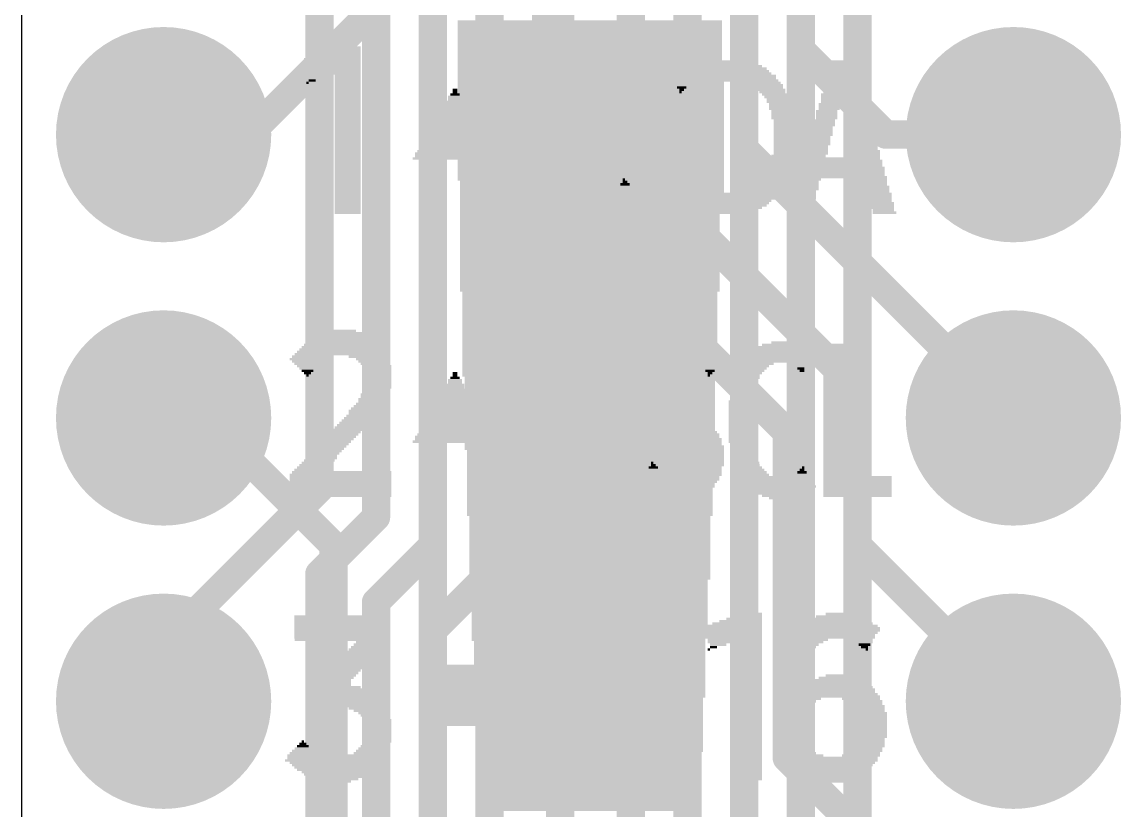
# Model space of a CAD drawing. Extents: x -28.6 to 28.6, y -39.6 to 14.1.
# Drawn here: x -5.08 to 4.78, y -23.84 to -16.77 of the extents above; entities that cross this region are included whole.
import ezdxf

# ---------------------------------------------------------------- set-up
doc = ezdxf.new("R2010")
doc.units = 0
for name, color, linetype in [('1', 12, 'CONTINUOUS'), ('16', 132, 'CONTINUOUS'), ('17', 110, 'CONTINUOUS'), ('20', 53, 'CONTINUOUS'), ('200', 40, 'CONTINUOUS'), ('201', 6, 'CONTINUOUS')]:
    doc.layers.add(name, color=color, linetype=linetype)

# ---------------------------------------------------------------- blocks, each defined once
blk = doc.blocks.new('ROUNDP')
at = {"const_width": 0.5}
blk.add_lwpolyline([(0, -0.25, 1), (0, 0.25, 1), (0, -0.25)], format="xyb", dxfattribs=at)
blk = doc.blocks.new('RECT')
blk.add_solid([(-0.5, -0.5), (0.5, -0.5), (-0.5, 0.5), (0.5, 0.5)])

msp = doc.modelspace()

# ---------------------------------------------------------------- linework, layer by layer
at = {"layer": '1', "const_width": 0.254}
for points in [[(-0.254, -24.765), (-0.254, -11.049)], [(-0.889, -11.176), (-0.889, -25.781)], [(0.381, -11.176), (0.381, -19.05)], [(-1.397, -11.43), (-1.397, -28.702)], [(0.889, -11.43), (0.889, -18.542)], [(1.397, -11.684), (1.397, -17.907)], [(1.905, -11.938), (1.905, -17.018)], [(-3.048, -17.78), (-1.905, -16.637)], [(1.905, -17.018), (2.667, -17.78)], [(-3.81, -17.78), (-3.048, -17.78)], [(2.667, -17.78), (3.81, -17.78)], [(1.397, -17.907), (3.81, -20.32)], [(0.889, -18.542), (2.413, -20.066)], [(0.381, -19.05), (1.778, -20.447)], [(2.413, -20.066), (2.413, -21.463)], [(-3.81, -20.32), (-3.429, -20.32)], [(-3.429, -20.32), (-2.286, -21.463)], [(1.778, -20.447), (1.778, -23.368)], [(-2.286, -21.463), (-2.286, -29.464)], [(2.413, -21.463), (3.81, -22.86)], [(1.778, -23.368), (3.81, -25.4)]]:
    msp.add_lwpolyline(points, dxfattribs=at)
at = {"layer": '1', "const_width": 0.127}
for points in [[(1.9499, -16.9731, 1), (1.8601, -17.0629)], [(1.8415, -17.018, 1), (1.9685, -17.018)], [(-3.81, -17.7165, 1), (-3.81, -17.8435)], [(-3.0929, -17.7351, 1), (-3.0031, -17.8249)], [(-3.048, -17.8435, 1), (-3.048, -17.7165)], [(2.667, -17.7165, 1), (2.667, -17.8435)], [(2.6221, -17.8249, 1), (2.7119, -17.7351)], [(3.81, -17.8435, 1), (3.81, -17.7165)], [(1.4419, -17.8621, 1), (1.3521, -17.9519)], [(1.3335, -17.907, 1), (1.4605, -17.907)], [(0.9339, -18.4971, 1), (0.8441, -18.5869)], [(0.8255, -18.542, 1), (0.9525, -18.542)], [(0.4259, -19.0051, 1), (0.3361, -19.0949)], [(0.3175, -19.05, 1), (0.4445, -19.05)], [(2.4765, -20.066, 1), (2.3495, -20.066)], [(2.3681, -20.1109, 1), (2.4579, -20.0211)], [(-3.81, -20.2565, 1), (-3.81, -20.3835)], [(-3.3841, -20.2751, 1), (-3.4739, -20.3649)], [(-3.429, -20.3835, 1), (-3.429, -20.2565)], [(3.7651, -20.3649, 1), (3.8549, -20.2751)], [(1.8415, -20.447, 1), (1.7145, -20.447)], [(1.7331, -20.4919, 1), (1.8229, -20.4021)], [(-2.2225, -21.463, 1), (-2.3495, -21.463)], [(-2.3309, -21.5079, 1), (-2.2411, -21.4181)], [(2.4579, -21.4181, 1), (2.3681, -21.5079)], [(2.3495, -21.463, 1), (2.4765, -21.463)], [(3.7651, -22.9049, 1), (3.8549, -22.8151)], [(1.8229, -23.3231, 1), (1.7331, -23.4129)], [(1.7145, -23.368, 1), (1.8415, -23.368)]]:
    msp.add_lwpolyline(points, format="xyb", dxfattribs=at)
at = {"layer": '16', "const_width": 0.254}
for points in [[(1.397, -8.509), (1.397, -27.305)], [(0.889, -9.017), (0.889, -27.559)], [(0.381, -10.16), (0.381, -27.813)], [(-0.381, -10.922), (-0.381, -21.971)], [(-0.889, -11.176), (-0.889, -21.717)], [(1.905, -11.176), (1.905, -26.924)], [(-1.397, -11.43), (-1.397, -21.463)], [(2.413, -11.43), (2.413, -26.543)], [(-1.905, -11.684), (-1.905, -21.209)], [(-2.413, -11.938), (-2.413, -20.955)], [(-2.413, -20.955), (-3.81, -22.352)], [(-1.905, -21.209), (-2.413, -21.717)], [(-1.397, -21.463), (-1.905, -21.971)], [(-2.413, -21.717), (-2.413, -24.003)], [(-0.889, -21.717), (-1.397, -22.225)], [(-1.905, -21.971), (-1.905, -24.384)], [(-0.381, -21.971), (-0.889, -22.479)], [(-1.397, -22.225), (-1.397, -24.638)], [(-3.81, -22.352), (-3.81, -22.86)], [(-0.889, -22.479), (-0.889, -24.892)]]:
    msp.add_lwpolyline(points, dxfattribs=at)
at = {"layer": '16', "const_width": 0.127}
for points in [[(-2.4765, -20.955, 1), (-2.3495, -20.955)], [(-2.3681, -20.9999, 1), (-2.4579, -20.9101)], [(-1.8601, -21.2539, 1), (-1.9499, -21.1641)], [(-1.9685, -21.209, 1), (-1.8415, -21.209)], [(-1.3521, -21.5079, 1), (-1.4419, -21.4181)], [(-1.4605, -21.463, 1), (-1.3335, -21.463)], [(-2.3495, -21.717, 1), (-2.4765, -21.717)], [(-2.4579, -21.6721, 1), (-2.3681, -21.7619)], [(-0.9525, -21.717, 1), (-0.8255, -21.717)], [(-0.8441, -21.7619, 1), (-0.9339, -21.6721)], [(-1.8415, -21.971, 1), (-1.9685, -21.971)], [(-1.9499, -21.9261, 1), (-1.8601, -22.0159)], [(-0.3361, -22.0159, 1), (-0.4259, -21.9261)], [(-0.4445, -21.971, 1), (-0.3175, -21.971)], [(-1.3335, -22.225, 1), (-1.4605, -22.225)], [(-1.4419, -22.1801, 1), (-1.3521, -22.2699)], [(-3.7465, -22.352, 1), (-3.8735, -22.352)], [(-3.8549, -22.3071, 1), (-3.7651, -22.3969)], [(-0.8255, -22.479, 1), (-0.9525, -22.479)], [(-0.9339, -22.4341, 1), (-0.8441, -22.5239)], [(-3.8735, -22.86, 1), (-3.7465, -22.86)]]:
    msp.add_lwpolyline(points, format="xyb", dxfattribs=at)
at = {"layer": '20'}
msp.add_line((-5.08, -38.354), (-5.08, -12.319), dxfattribs=at)

# ---------------------------------------------------------------- block references
at = {"layer": '17', "xscale": 1.9304, "yscale": 1.9304}
for p in [(-3.81, -17.78), (-3.81, -17.78), (3.81, -17.78), (3.81, -17.78), (-3.81, -20.32), (-3.81, -20.32), (3.81, -20.32), (3.81, -20.32), (-3.81, -22.86), (-3.81, -22.86), (3.81, -22.86), (3.81, -22.86)]:
    msp.add_blockref('ROUNDP', p, dxfattribs=at)
at = {"layer": '200', "yscale": 0.0212}
for p, xscale in [((-2.2024, -17.0401), 0.3175), ((-2.1706, -17.0189), 0.254), ((-2.1389, -16.9977), 0.1905), ((-2.2976, -17.1036), 0.508), ((-2.2976, -17.1247), 0.508), ((-2.2976, -17.1459), 0.508), ((-2.2659, -17.0824), 0.4445), ((-2.2341, -17.0612), 0.381), ((0.6233, -17.1459), 0.4233), ((0.6233, -17.1247), 0.3387), ((0.6127, -17.1036), 0.1905), ((1.2265, -17.1247), 0.4022), ((1.2688, -17.1459), 0.4868), ((2.2742, -17.1247), 0.2117), ((2.2742, -17.1459), 0.2117), ((-2.287, -17.1671), 0.4868), ((-2.287, -17.1882), 0.4868), ((-2.287, -17.2094), 0.4868), ((-2.287, -17.2306), 0.4868), ((-2.414, -17.2517), 0.2328), ((-2.1601, -17.2517), 0.2328), ((0.6338, -17.2517), 0.6561), ((0.6444, -17.2306), 0.635), ((0.6233, -17.2094), 0.5926), ((0.6233, -17.1882), 0.5503), ((0.6338, -17.1671), 0.4868), ((1.3111, -17.1882), 0.5715), ((1.29, -17.1671), 0.5291), ((1.3217, -17.2094), 0.5926), ((1.3323, -17.2306), 0.6138), ((1.3535, -17.2517), 0.6561), ((2.2742, -17.1882), 0.254), ((2.2742, -17.2094), 0.254), ((2.2848, -17.2306), 0.2752), ((2.2848, -17.2517), 0.2752), ((2.2848, -17.1671), 0.2328), ((-2.5199, -17.3152), 0.0212), ((-2.4352, -17.2729), 0.1482), ((-2.4775, -17.2941), 0.0635), ((-2.1601, -17.2729), 0.2328), ((-2.1601, -17.2941), 0.2328), ((-2.1601, -17.3152), 0.2328), ((-2.1601, -17.3364), 0.2328), ((0.3798, -17.3152), 0.2328), ((0.3693, -17.3364), 0.2117), ((0.4116, -17.2941), 0.254), ((0.6127, -17.2729), 0.6561), ((0.7926, -17.2941), 0.254), ((0.8137, -17.3152), 0.1693), ((0.8137, -17.3364), 0.127), ((1.3535, -17.2729), 0.6561), ((1.1207, -17.3152), 0.1905), ((1.1207, -17.3364), 0.1905), ((1.3641, -17.2941), 0.6773), ((1.5651, -17.3152), 0.3175), ((1.5969, -17.3364), 0.2963), ((2.2742, -17.3364), 0.3387), ((2.2742, -17.2729), 0.2963), ((2.2742, -17.2941), 0.2963), ((2.2848, -17.3152), 0.3175), ((-2.1601, -17.3576), 0.2328), ((-2.1601, -17.3787), 0.2328), ((-2.1601, -17.3999), 0.2328), ((-2.1601, -17.4211), 0.2328), ((-2.1601, -17.4422), 0.2328), ((-1.197, -17.4422), 0.127), ((-1.197, -17.4211), 0.0847), ((-1.197, -17.3787), 0.0423), ((-1.197, -17.3999), 0.0423), ((0.3481, -17.3787), 0.2117), ((0.3375, -17.3999), 0.1905), ((0.3375, -17.4211), 0.1905), ((0.3375, -17.4422), 0.1905), ((0.3587, -17.3576), 0.1905), ((0.8349, -17.3576), 0.0847), ((0.8349, -17.3787), 0.0423), ((0.8243, -17.3999), 0.0212), ((1.1207, -17.3576), 0.1905), ((1.1207, -17.3787), 0.1905), ((1.1207, -17.3999), 0.1905), ((1.1207, -17.4211), 0.1905), ((1.1207, -17.4422), 0.1905), ((1.618, -17.3576), 0.254), ((1.6392, -17.3787), 0.254), ((1.6498, -17.3999), 0.2328), ((1.671, -17.4211), 0.2328), ((1.6815, -17.4422), 0.2117), ((2.2742, -17.4211), 0.381), ((2.2742, -17.4422), 0.381), ((2.2742, -17.3576), 0.3387), ((2.2742, -17.3787), 0.3387), ((2.2848, -17.3999), 0.3598), ((-2.1601, -17.4634), 0.2328), ((-2.1601, -17.4846), 0.2328), ((-2.1601, -17.5057), 0.2328), ((-2.1601, -17.5269), 0.2328), ((-2.1601, -17.548), 0.2328), ((-1.197, -17.548), 0.254), ((-1.197, -17.5269), 0.2117), ((-1.197, -17.4846), 0.1693), ((-1.197, -17.5057), 0.1693), ((-1.197, -17.4634), 0.127), ((0.3375, -17.4634), 0.1905), ((0.3375, -17.4846), 0.1905), ((0.3375, -17.5057), 0.1905), ((0.3481, -17.5269), 0.2117), ((0.3587, -17.548), 0.2328), ((1.1207, -17.4634), 0.1905), ((1.1207, -17.4846), 0.1905), ((1.1207, -17.5057), 0.1905), ((1.1207, -17.5269), 0.1905), ((1.1207, -17.548), 0.1905), ((1.7027, -17.4634), 0.2117), ((1.7027, -17.4846), 0.2117), ((1.7133, -17.5057), 0.1905), ((1.7239, -17.5269), 0.2117), ((1.7239, -17.548), 0.2117), ((2.1578, -17.5057), 0.1905), ((2.1578, -17.5269), 0.1905), ((2.1578, -17.548), 0.1905), ((2.2848, -17.4634), 0.4022), ((2.1684, -17.4846), 0.1693), ((2.3906, -17.4846), 0.1905), ((2.3906, -17.5057), 0.1905), ((2.3906, -17.5269), 0.1905), ((2.4012, -17.548), 0.2117), ((-2.1601, -17.5692), 0.2328), ((-2.1601, -17.5904), 0.2328), ((-2.1601, -17.6115), 0.2328), ((-2.1601, -17.6327), 0.2328), ((-1.197, -17.6327), 0.3387), ((-1.197, -17.5904), 0.2963), ((-1.197, -17.6115), 0.2963), ((-1.197, -17.5692), 0.254), ((0.3798, -17.5904), 0.2328), ((0.401, -17.6115), 0.2752), ((0.3693, -17.5692), 0.2117), ((0.4222, -17.6327), 0.2752), ((1.1207, -17.5692), 0.1905), ((1.1207, -17.5904), 0.1905), ((1.1207, -17.6115), 0.1905), ((1.1207, -17.6327), 0.1905), ((1.7345, -17.5692), 0.1905), ((1.7345, -17.5904), 0.1905), ((1.7345, -17.6115), 0.1905), ((1.745, -17.6327), 0.2117), ((2.1366, -17.5692), 0.1905), ((2.1366, -17.5904), 0.1905), ((2.1366, -17.6115), 0.1905), ((2.1366, -17.6327), 0.1905), ((2.4118, -17.5692), 0.1905), ((2.4118, -17.5904), 0.1905), ((2.4118, -17.6115), 0.1905), ((2.4329, -17.6327), 0.1905), ((-2.1601, -17.6539), 0.2328), ((-2.1601, -17.675), 0.2328), ((-2.1601, -17.6962), 0.2328), ((-2.1601, -17.7174), 0.2328), ((-2.1601, -17.7385), 0.2328), ((-1.197, -17.7385), 0.4656), ((-1.197, -17.6962), 0.4233), ((-1.197, -17.7174), 0.4233), ((-1.197, -17.675), 0.381), ((-1.197, -17.6539), 0.3387), ((0.4328, -17.6539), 0.2963), ((0.4645, -17.675), 0.3175), ((0.4751, -17.6962), 0.3387), ((0.5068, -17.7174), 0.3598), ((0.528, -17.7385), 0.3598), ((1.1207, -17.6539), 0.1905), ((1.1207, -17.675), 0.1905), ((1.1207, -17.6962), 0.1905), ((1.1207, -17.7174), 0.1905), ((1.1207, -17.7385), 0.1905), ((1.7556, -17.6539), 0.1905), ((1.7556, -17.675), 0.1905), ((1.7556, -17.6962), 0.1905), ((1.7556, -17.7174), 0.1905), ((1.7556, -17.7385), 0.1905), ((2.0943, -17.7385), 0.1905), ((2.1154, -17.6539), 0.1905), ((2.1154, -17.675), 0.1905), ((2.1154, -17.6962), 0.1905), ((2.1049, -17.7174), 0.1693), ((2.4329, -17.6539), 0.1905), ((2.4329, -17.675), 0.1905), ((2.4435, -17.6962), 0.2117), ((2.4541, -17.7174), 0.1905), ((2.4541, -17.7385), 0.1905), ((-2.1601, -17.7597), 0.2328), ((-2.1601, -17.7809), 0.2328), ((-2.1601, -17.802), 0.2328), ((-2.1601, -17.8232), 0.2328), ((-2.1601, -17.8444), 0.2328), ((-1.197, -17.8444), 0.5926), ((-1.197, -17.8232), 0.5503), ((-1.197, -17.7809), 0.508), ((-1.197, -17.802), 0.508), ((-1.197, -17.7597), 0.4656), ((0.5598, -17.7597), 0.381), ((0.5809, -17.7809), 0.381), ((0.6127, -17.802), 0.4022), ((0.6444, -17.8232), 0.381), ((0.6656, -17.8444), 0.381), ((1.1207, -17.7597), 0.1905), ((1.1207, -17.7809), 0.1905), ((1.1207, -17.802), 0.1905), ((1.1207, -17.8232), 0.1905), ((1.1207, -17.8444), 0.1905), ((1.7556, -17.7597), 0.1905), ((1.7556, -17.7809), 0.1905), ((1.7556, -17.802), 0.1905), ((1.7556, -17.8232), 0.1905), ((1.7556, -17.8444), 0.1905), ((2.0731, -17.802), 0.1905), ((2.0731, -17.8232), 0.1905), ((2.0731, -17.8444), 0.1905), ((2.0943, -17.7597), 0.1905), ((2.0943, -17.7809), 0.1905), ((2.4541, -17.7597), 0.1905), ((2.4647, -17.7809), 0.2117), ((2.4753, -17.802), 0.1905), ((2.4753, -17.8232), 0.1905), ((2.4858, -17.8444), 0.2117), ((-2.1601, -17.8655), 0.2328), ((-2.1601, -17.8867), 0.2328), ((-2.1601, -17.9079), 0.2328), ((-2.1601, -17.929), 0.2328), ((-1.197, -17.929), 0.6773), ((-1.197, -17.8867), 0.635), ((-1.197, -17.9079), 0.635), ((-1.197, -17.8655), 0.5926), ((0.6973, -17.8655), 0.3598), ((0.7079, -17.8867), 0.3387), ((0.7397, -17.9079), 0.3175), ((0.7608, -17.929), 0.3175), ((1.1207, -17.8655), 0.1905), ((1.1207, -17.8867), 0.1905), ((1.1207, -17.9079), 0.1905), ((1.1207, -17.929), 0.1905), ((1.7556, -17.8655), 0.1905), ((1.7556, -17.8867), 0.1905), ((1.7556, -17.9079), 0.1905), ((1.7556, -17.929), 0.1905), ((2.0519, -17.8867), 0.1905), ((2.0519, -17.9079), 0.1905), ((2.0519, -17.929), 0.1905), ((2.0731, -17.8655), 0.1905), ((2.4858, -17.8655), 0.2117), ((2.4964, -17.8867), 0.1905), ((2.4964, -17.9079), 0.1905), ((2.507, -17.929), 0.2117), ((-2.1601, -17.9502), 0.2328), ((-2.1601, -17.9714), 0.2328), ((-2.1601, -17.9925), 0.2328), ((-2.1601, -18.0137), 0.2328), ((-2.1601, -18.0349), 0.2328), ((-1.197, -17.9925), 0.762), ((-1.197, -17.9502), 0.7196), ((-1.197, -17.9714), 0.7196), ((0.782, -17.9502), 0.2752), ((0.8032, -17.9714), 0.2752), ((0.8137, -17.9925), 0.254), ((0.8243, -18.0137), 0.2328), ((0.8455, -18.0349), 0.2328), ((1.1207, -17.9502), 0.1905), ((1.1207, -17.9714), 0.1905), ((1.1207, -17.9925), 0.1905), ((1.1207, -18.0137), 0.1905), ((1.1207, -18.0349), 0.1905), ((1.745, -17.9714), 0.2117), ((1.7345, -17.9925), 0.1905), ((1.7345, -18.0137), 0.1905), ((1.7345, -18.0349), 0.1905), ((1.7556, -17.9502), 0.1905), ((2.2742, -18.0349), 0.7196), ((2.0414, -17.9502), 0.2117), ((2.0308, -17.9714), 0.1905), ((2.2742, -17.9925), 0.6773), ((2.2848, -18.0137), 0.6985), ((2.507, -17.9502), 0.2117), ((2.5176, -17.9714), 0.1905), ((-2.1601, -18.056), 0.2328), ((-2.1601, -18.0772), 0.2328), ((-2.1601, -18.0984), 0.2328), ((-2.1601, -18.1195), 0.2328), ((-2.1601, -18.1407), 0.2328), ((0.8561, -18.056), 0.2117), ((0.8667, -18.0772), 0.1905), ((0.8667, -18.0984), 0.1905), ((0.8667, -18.1195), 0.1905), ((0.8667, -18.1407), 0.1905), ((1.1207, -18.056), 0.1905), ((1.1207, -18.0772), 0.1905), ((1.1207, -18.0984), 0.1905), ((1.1207, -18.1195), 0.1905), ((1.1207, -18.1407), 0.1905), ((1.7027, -18.1195), 0.2117), ((1.7027, -18.1407), 0.2117), ((1.7239, -18.056), 0.2117), ((1.7239, -18.0772), 0.2117), ((1.7133, -18.0984), 0.1905), ((2.2742, -18.1195), 0.762), ((2.2742, -18.1407), 0.762), ((2.2742, -18.056), 0.7196), ((2.2848, -18.0772), 0.7408), ((2.2848, -18.0984), 0.7408), ((-2.1601, -18.1619), 0.2328), ((-2.1601, -18.183), 0.2328), ((-2.1601, -18.2042), 0.2328), ((-2.1601, -18.2254), 0.2328), ((0.3269, -18.2254), 0.0847), ((0.3164, -18.183), 0.0212), ((0.3269, -18.2042), 0.0423), ((0.8455, -18.2254), 0.1905), ((0.8667, -18.1619), 0.1905), ((0.8667, -18.183), 0.1905), ((0.8667, -18.2042), 0.1905), ((1.1207, -18.1619), 0.1905), ((1.1207, -18.183), 0.1905), ((1.1207, -18.2042), 0.1905), ((1.1207, -18.2254), 0.1905), ((1.6392, -18.2254), 0.254), ((1.6498, -18.2042), 0.2328), ((1.671, -18.183), 0.2328), ((1.6815, -18.1619), 0.2117), ((1.9779, -18.183), 0.2117), ((1.9673, -18.2042), 0.1905), ((1.9673, -18.2254), 0.1905), ((2.2848, -18.1619), 0.7831), ((2.5705, -18.183), 0.2117), ((2.5811, -18.2042), 0.1905), ((2.5811, -18.2254), 0.1905), ((-2.1601, -18.2465), 0.2328), ((-2.1601, -18.2677), 0.2328), ((-2.1601, -18.2889), 0.2328), ((-2.1601, -18.31), 0.2328), ((-2.1601, -18.3312), 0.2328), ((0.5703, -18.3312), 0.6985), ((0.3693, -18.31), 0.2963), ((0.3587, -18.2889), 0.2328), ((0.3375, -18.2465), 0.1482), ((0.3481, -18.2677), 0.1693), ((0.7926, -18.31), 0.254), ((0.8243, -18.2889), 0.2328), ((0.8349, -18.2677), 0.2117), ((0.8455, -18.2465), 0.1905), ((1.1207, -18.2465), 0.1905), ((1.1207, -18.2677), 0.1905), ((1.1207, -18.2889), 0.1905), ((1.3535, -18.3312), 0.6561), ((1.3641, -18.31), 0.6773), ((1.5651, -18.2889), 0.3175), ((1.5969, -18.2677), 0.2963), ((1.618, -18.2465), 0.254), ((1.9461, -18.2889), 0.1905), ((1.9461, -18.31), 0.1905), ((1.9461, -18.3312), 0.1905), ((1.9567, -18.2677), 0.2117), ((1.9673, -18.2465), 0.1905), ((2.5917, -18.2465), 0.2117), ((2.5917, -18.2677), 0.2117), ((2.6128, -18.31), 0.2117), ((2.6128, -18.3312), 0.2117), ((2.6023, -18.2889), 0.1905), ((-2.1601, -18.3524), 0.2328), ((-2.1601, -18.3735), 0.2328), ((-2.1601, -18.3947), 0.2328), ((-2.1601, -18.4158), 0.2328), ((-2.1601, -18.437), 0.2328), ((0.5492, -18.3524), 0.6985), ((0.5598, -18.3735), 0.635), ((0.5703, -18.3947), 0.6138), ((0.5703, -18.4158), 0.5715), ((0.5703, -18.437), 0.4868), ((1.3111, -18.4158), 0.5715), ((1.3535, -18.3524), 0.6561), ((1.3323, -18.3735), 0.6138), ((1.3217, -18.3947), 0.5926), ((1.29, -18.437), 0.5291), ((1.9144, -18.4158), 0.2117), ((1.9144, -18.437), 0.2117), ((1.9355, -18.3524), 0.2117), ((1.925, -18.3735), 0.1905), ((1.925, -18.3947), 0.1905), ((2.6128, -18.3524), 0.2117), ((2.6234, -18.3735), 0.1905), ((2.634, -18.3947), 0.2117), ((2.634, -18.4158), 0.2117), ((2.634, -18.437), 0.2117), ((-2.1601, -18.4582), 0.2328), ((-2.1601, -18.4793), 0.2328), ((0.5809, -18.4582), 0.4233), ((0.5809, -18.4793), 0.3387), ((0.5915, -18.5005), 0.1905), ((1.2688, -18.4582), 0.4868), ((1.2265, -18.4793), 0.4022), ((1.9038, -18.4582), 0.1905), ((1.9038, -18.4793), 0.1905), ((2.6552, -18.4793), 0.2117), ((2.6446, -18.4582), 0.1905), ((-2.2024, -19.6223), 0.6138), ((-2.2024, -19.6011), 0.5291), ((-2.2024, -19.58), 0.4868), ((-2.2024, -19.5588), 0.3598), ((-2.2024, -19.5376), 0.2328), ((-2.213, -19.707), 0.762), ((-2.213, -19.6858), 0.7196), ((-2.2024, -19.6646), 0.6985), ((-2.2024, -19.6435), 0.6561), ((0.8878, -19.707), 0.4868), ((0.8772, -19.6858), 0.4233), ((0.8772, -19.6646), 0.3387), ((0.8667, -19.6435), 0.1905), ((1.7345, -19.707), 0.4868), ((1.7239, -19.6858), 0.4233), ((1.7239, -19.6646), 0.3387), ((1.7345, -19.6435), 0.1905), ((2.2001, -19.6646), 0.1905), ((2.2001, -19.6858), 0.1905), ((2.2001, -19.707), 0.1905), ((-2.5093, -19.7916), 0.3387), ((-2.5199, -19.8128), 0.2752), ((-2.4775, -19.7705), 0.3598), ((-2.2235, -19.7493), 0.8255), ((-2.213, -19.7281), 0.8043), ((-1.9696, -19.7705), 0.3598), ((-1.9378, -19.7916), 0.2963), ((-1.9272, -19.8128), 0.2752), ((0.8667, -19.8128), 0.6561), ((0.8878, -19.7916), 0.6561), ((0.8772, -19.7493), 0.5926), ((0.8984, -19.7705), 0.635), ((0.8772, -19.7281), 0.5503), ((1.6815, -19.8128), 0.5926), ((1.7027, -19.7916), 0.5926), ((1.7239, -19.7705), 0.5926), ((1.7345, -19.7493), 0.5715), ((1.7345, -19.7281), 0.5291), ((2.2001, -19.7281), 0.1905), ((2.2001, -19.7493), 0.1905), ((2.2001, -19.7705), 0.1905), ((2.2001, -19.7916), 0.1905), ((2.2001, -19.8128), 0.1905), ((-2.5199, -19.834), 0.2328), ((-2.5199, -19.8551), 0.1905), ((-2.5199, -19.8763), 0.1482), ((-2.5199, -19.8975), 0.1058), ((-1.9166, -19.834), 0.254), ((-1.8955, -19.8551), 0.254), ((-1.8955, -19.8763), 0.254), ((-1.8849, -19.8975), 0.2328), ((0.6338, -19.8551), 0.2328), ((0.6233, -19.8763), 0.2117), ((0.6127, -19.8975), 0.1905), ((0.6656, -19.834), 0.254), ((1.0466, -19.834), 0.254), ((1.0677, -19.8551), 0.1693), ((1.0677, -19.8763), 0.127), ((1.0889, -19.8975), 0.0847), ((1.4699, -19.8763), 0.254), ((1.4593, -19.8975), 0.2328), ((1.5122, -19.834), 0.2963), ((1.4911, -19.8551), 0.254), ((1.8826, -19.834), 0.1905), ((1.8932, -19.8551), 0.127), ((1.9038, -19.8763), 0.0635), ((1.9144, -19.8975), 0.0423), ((2.2001, -19.834), 0.1905), ((2.2001, -19.8551), 0.1905), ((2.2001, -19.8763), 0.1905), ((2.2001, -19.8975), 0.1905), ((-2.5199, -19.9186), 0.0635), ((-2.5199, -19.9398), 0.0212), ((-1.8849, -19.9186), 0.2328), ((-1.8849, -19.9398), 0.2328), ((-1.8849, -19.961), 0.2328), ((-1.8849, -19.9821), 0.2328), ((-1.8849, -20.0033), 0.2328), ((-1.197, -19.9821), 0.127), ((-1.197, -20.0033), 0.127), ((-1.197, -19.961), 0.0847), ((-1.197, -19.9186), 0.0423), ((-1.197, -19.9398), 0.0423), ((0.6021, -19.9186), 0.2117), ((0.5915, -19.9398), 0.1905), ((0.5915, -19.961), 0.1905), ((0.5915, -19.9821), 0.1905), ((0.5915, -20.0033), 0.1905), ((1.0889, -19.9186), 0.0423), ((1.0783, -19.9398), 0.0212), ((1.4064, -19.9821), 0.2117), ((1.4064, -20.0033), 0.2117), ((1.4381, -19.9186), 0.2328), ((1.4276, -19.9398), 0.2117), ((1.4276, -19.961), 0.2117), ((2.2001, -19.9186), 0.1905), ((2.2001, -19.9398), 0.1905), ((2.2001, -19.961), 0.1905), ((2.2001, -19.9821), 0.1905), ((2.2001, -20.0033), 0.1905), ((-1.9166, -20.1091), 0.254), ((-1.9061, -20.0668), 0.2328), ((-1.9061, -20.0879), 0.2328), ((-1.8849, -20.0245), 0.2328), ((-1.8849, -20.0456), 0.2328), ((-1.197, -20.0879), 0.254), ((-1.197, -20.1091), 0.254), ((-1.197, -20.0668), 0.2117), ((-1.197, -20.0245), 0.1693), ((-1.197, -20.0456), 0.1693), ((0.6021, -20.0668), 0.2117), ((0.5915, -20.0245), 0.1905), ((0.5915, -20.0456), 0.1905), ((0.6127, -20.0879), 0.2328), ((0.6233, -20.1091), 0.2117), ((1.3852, -20.0456), 0.2117), ((1.3852, -20.0668), 0.2117), ((1.3746, -20.0879), 0.1905), ((1.3746, -20.1091), 0.1905), ((1.3958, -20.0245), 0.1905), ((2.2001, -20.0245), 0.1905), ((2.2001, -20.0456), 0.1905), ((2.2001, -20.0668), 0.1905), ((2.2001, -20.0879), 0.1905), ((2.2001, -20.1091), 0.1905), ((-1.959, -20.1938), 0.254), ((-1.9378, -20.1514), 0.254), ((-1.9484, -20.1726), 0.2328), ((-1.9272, -20.1303), 0.2328), ((-1.197, -20.1726), 0.3387), ((-1.197, -20.1938), 0.3387), ((-1.197, -20.1303), 0.2963), ((-1.197, -20.1514), 0.2963), ((0.6338, -20.1303), 0.2328), ((0.655, -20.1514), 0.2752), ((0.6762, -20.1726), 0.2752), ((0.6868, -20.1938), 0.2963), ((1.3535, -20.1938), 0.1905), ((1.3641, -20.1726), 0.2117), ((1.3746, -20.1303), 0.1905), ((1.3746, -20.1514), 0.1905), ((2.2001, -20.1303), 0.1905), ((2.2001, -20.1514), 0.1905), ((2.2001, -20.1726), 0.1905), ((2.2001, -20.1938), 0.1905), ((-2.0436, -20.2996), 0.254), ((-2.0119, -20.2573), 0.2752), ((-2.0225, -20.2784), 0.254), ((-1.9907, -20.2361), 0.2752), ((-1.9801, -20.2149), 0.254), ((-1.197, -20.2784), 0.4656), ((-1.197, -20.2996), 0.4656), ((-1.197, -20.2361), 0.4233), ((-1.197, -20.2573), 0.4233), ((-1.197, -20.2149), 0.381), ((0.7185, -20.2149), 0.3175), ((0.7291, -20.2361), 0.3387), ((0.7608, -20.2573), 0.3598), ((0.782, -20.2784), 0.3598), ((0.8137, -20.2996), 0.381), ((1.3535, -20.2149), 0.1905), ((1.3535, -20.2361), 0.1905), ((1.3535, -20.2573), 0.1905), ((1.3535, -20.2784), 0.1905), ((1.3535, -20.2996), 0.1905), ((2.2001, -20.2149), 0.1905), ((2.2001, -20.2361), 0.1905), ((2.2001, -20.2573), 0.1905), ((2.2001, -20.2784), 0.1905), ((2.2001, -20.2996), 0.1905), ((-2.1389, -20.4054), 0.2752), ((-2.1177, -20.3843), 0.2752), ((-2.0966, -20.3631), 0.2752), ((-2.0754, -20.3419), 0.2752), ((-2.0648, -20.3208), 0.254), ((-1.197, -20.3843), 0.5926), ((-1.197, -20.4054), 0.5926), ((-1.197, -20.3631), 0.5503), ((-1.197, -20.3208), 0.508), ((-1.197, -20.3419), 0.508), ((0.8349, -20.3208), 0.381), ((0.8667, -20.3419), 0.4021), ((0.8984, -20.3631), 0.381), ((0.9196, -20.3843), 0.381), ((0.9513, -20.4054), 0.3598), ((1.3535, -20.3208), 0.1905), ((1.3535, -20.3419), 0.1905), ((1.3535, -20.3631), 0.1905), ((1.3535, -20.3843), 0.1905), ((1.3535, -20.4054), 0.1905), ((2.2001, -20.3208), 0.1905), ((2.2001, -20.3419), 0.1905), ((2.2001, -20.3631), 0.1905), ((2.2001, -20.3843), 0.1905), ((2.2001, -20.4054), 0.1905), ((-2.2235, -20.4901), 0.2752), ((-2.2024, -20.4689), 0.2752), ((-2.1812, -20.4478), 0.2752), ((-2.1601, -20.4266), 0.2752), ((-1.197, -20.4901), 0.7196), ((-1.197, -20.4689), 0.6773), ((-1.197, -20.4266), 0.635), ((-1.197, -20.4478), 0.635), ((0.9619, -20.4266), 0.3387), ((0.9937, -20.4478), 0.3175), ((1.0148, -20.4689), 0.3175), ((1.036, -20.4901), 0.2752), ((1.3535, -20.4266), 0.1905), ((1.3535, -20.4478), 0.1905), ((1.3535, -20.4689), 0.1905), ((1.3535, -20.4901), 0.1905), ((2.2001, -20.4266), 0.1905), ((2.2001, -20.4478), 0.1905), ((2.2001, -20.4689), 0.1905), ((2.2001, -20.4901), 0.1905), ((-2.3294, -20.5959), 0.2752), ((-2.3082, -20.5748), 0.2752), ((-2.287, -20.5536), 0.2752), ((-2.2659, -20.5324), 0.2752), ((-2.2447, -20.5113), 0.2752), ((-1.197, -20.5324), 0.762), ((-1.197, -20.5113), 0.7196), ((1.0572, -20.5113), 0.2752), ((1.0677, -20.5324), 0.254), ((1.0783, -20.5536), 0.2328), ((1.0995, -20.5748), 0.2328), ((1.1101, -20.5959), 0.2117), ((1.3641, -20.5113), 0.2117), ((1.3641, -20.5324), 0.2117), ((1.3746, -20.5536), 0.1905), ((1.3746, -20.5748), 0.1905), ((1.3746, -20.5959), 0.1905), ((2.2001, -20.5113), 0.1905), ((2.2001, -20.5324), 0.1905), ((2.2001, -20.5536), 0.1905), ((2.2001, -20.5748), 0.1905), ((2.2001, -20.5959), 0.1905), ((-2.414, -20.7018), 0.2752), ((-2.3929, -20.6806), 0.2752), ((-2.3823, -20.6594), 0.254), ((-2.3611, -20.6383), 0.254), ((-2.34, -20.6171), 0.254), ((1.1207, -20.6171), 0.1905), ((1.1207, -20.6383), 0.1905), ((1.1207, -20.6594), 0.1905), ((1.1207, -20.6806), 0.1905), ((1.1207, -20.7018), 0.1905), ((1.3852, -20.6171), 0.2117), ((1.3852, -20.6383), 0.2117), ((1.3958, -20.6594), 0.1905), ((1.4064, -20.6806), 0.2117), ((1.4064, -20.7018), 0.2117), ((2.2001, -20.6171), 0.1905), ((2.2001, -20.6383), 0.1905), ((2.2001, -20.6594), 0.1905), ((2.2001, -20.6806), 0.1905), ((2.2001, -20.7018), 0.1905), ((-2.4987, -20.7864), 0.2752), ((-2.4775, -20.7653), 0.2752), ((-2.4564, -20.7441), 0.2752), ((-2.4352, -20.7229), 0.2752), ((0.5915, -20.7864), 0.1482), ((0.5809, -20.7653), 0.0847), ((0.5703, -20.7229), 0.0212), ((0.5809, -20.7441), 0.0423), ((1.0995, -20.7653), 0.1905), ((1.0995, -20.7864), 0.1905), ((1.1207, -20.7229), 0.1905), ((1.1207, -20.7441), 0.1905), ((1.417, -20.7229), 0.2328), ((1.4276, -20.7441), 0.2117), ((1.4381, -20.7653), 0.2328), ((1.4487, -20.7864), 0.254), ((1.9144, -20.7864), 0.0423), ((1.925, -20.7653), 0.0212), ((2.2001, -20.7229), 0.1905), ((2.2001, -20.7441), 0.1905), ((2.2001, -20.7653), 0.1905), ((2.2001, -20.7864), 0.1905), ((-2.2235, -20.8287), 0.9101), ((-2.2235, -20.8499), 0.9101), ((-2.2235, -20.8711), 0.9101), ((-2.2235, -20.8922), 0.9101), ((-2.213, -20.8076), 0.889), ((0.8032, -20.8922), 0.6985), ((0.6233, -20.8499), 0.2963), ((0.8243, -20.8711), 0.6985), ((0.6127, -20.8287), 0.2328), ((0.6021, -20.8076), 0.1693), ((1.0466, -20.8499), 0.254), ((1.0783, -20.8287), 0.2328), ((1.0889, -20.8076), 0.2117), ((1.4699, -20.8076), 0.254), ((1.4805, -20.8287), 0.2752), ((1.5122, -20.8499), 0.2963), ((1.6921, -20.8711), 0.6138), ((1.7027, -20.8922), 0.635), ((1.8826, -20.8499), 0.1905), ((1.9038, -20.8287), 0.1482), ((1.9144, -20.8076), 0.0847), ((2.2001, -20.8076), 0.1905), ((2.2001, -20.8287), 0.1905), ((2.4118, -20.8499), 0.6138), ((2.4118, -20.8711), 0.6138), ((2.4118, -20.8922), 0.6138), ((-2.2235, -20.9134), 0.9101), ((-2.2235, -20.9346), 0.9101), ((-2.2235, -20.9557), 0.9101), ((-2.2235, -20.9769), 0.9101), ((-2.2235, -20.9981), 0.9101), ((0.8137, -20.9134), 0.635), ((0.8243, -20.9346), 0.6138), ((0.8243, -20.9557), 0.5715), ((0.8243, -20.9769), 0.4868), ((0.8349, -20.9981), 0.4233), ((1.7133, -20.9134), 0.6138), ((1.7345, -20.9346), 0.6138), ((1.7133, -20.9557), 0.5291), ((1.7133, -20.9769), 0.4868), ((1.7133, -20.9981), 0.4022), ((2.4118, -20.9134), 0.6138), ((2.4118, -20.9346), 0.6138), ((2.4118, -20.9557), 0.6138), ((2.4118, -20.9769), 0.6138), ((2.4118, -20.9981), 0.6138), ((-2.2235, -21.0192), 0.9101), ((0.8349, -21.0192), 0.3387), ((0.8455, -21.0404), 0.1905), ((1.7133, -21.0192), 0.3175), ((1.7133, -21.0404), 0.1905), ((2.4118, -21.0192), 0.6138), ((1.4593, -22.0775), 0.1905), ((2.2424, -22.0775), 0.2328), ((-2.213, -22.0987), 0.8466), ((-2.213, -22.1199), 0.8466), ((-2.213, -22.141), 0.8466), ((-2.213, -22.1622), 0.8466), ((-2.213, -22.1834), 0.8466), ((1.3006, -22.1834), 0.508), ((1.3323, -22.1622), 0.4445), ((1.3641, -22.141), 0.381), ((1.3958, -22.1199), 0.3175), ((1.4276, -22.0987), 0.254), ((2.253, -22.1834), 0.6773), ((2.2424, -22.1622), 0.6138), ((2.2424, -22.141), 0.5715), ((2.2424, -22.1199), 0.4868), ((2.2319, -22.0987), 0.381), ((-2.213, -22.2045), 0.8466), ((-2.213, -22.2257), 0.8466), ((-2.213, -22.2469), 0.8466), ((-2.213, -22.268), 0.8466), ((1.3006, -22.2045), 0.508), ((1.3006, -22.2257), 0.508), ((1.3111, -22.2469), 0.4868), ((1.3111, -22.268), 0.4868), ((2.2001, -22.268), 0.7408), ((2.2213, -22.2469), 0.7408), ((2.2424, -22.2257), 0.7408), ((2.253, -22.2045), 0.7196), ((-2.213, -22.2892), 0.8466), ((-2.2235, -22.3104), 0.8255), ((-2.0013, -22.3739), 0.254), ((-1.9801, -22.3527), 0.254), ((-1.959, -22.3315), 0.254), ((1.3111, -22.2892), 0.4868), ((1.3111, -22.3104), 0.4868), ((1.1841, -22.3315), 0.2328), ((1.163, -22.3527), 0.1482), ((1.1206, -22.3739), 0.0635), ((1.4381, -22.3315), 0.2328), ((1.4381, -22.3527), 0.2328), ((1.4381, -22.3739), 0.2328), ((1.9038, -22.3739), 0.2752), ((1.9461, -22.3315), 0.3175), ((1.925, -22.3527), 0.2752), ((2.1895, -22.2892), 0.762), ((1.9779, -22.3104), 0.3387), ((2.4329, -22.3104), 0.2328), ((2.4647, -22.3315), 0.1693), ((2.4753, -22.3527), 0.1058), ((2.4753, -22.3739), 0.0635), ((-2.086, -22.4797), 0.254), ((-2.0542, -22.4374), 0.2752), ((-2.0648, -22.4585), 0.254), ((-2.0331, -22.4162), 0.2752), ((-2.0119, -22.395), 0.2752), ((1.0783, -22.395), 0.0212), ((1.4381, -22.395), 0.2328), ((1.4381, -22.4162), 0.2328), ((1.4381, -22.4374), 0.2328), ((1.4381, -22.4585), 0.2328), ((1.4381, -22.4797), 0.2328), ((1.8509, -22.4797), 0.254), ((1.872, -22.4162), 0.254), ((1.872, -22.4374), 0.254), ((1.8615, -22.4585), 0.2328), ((1.8932, -22.395), 0.254), ((2.4964, -22.395), 0.0212), ((-2.1601, -22.5643), 0.2752), ((-2.1389, -22.5432), 0.2752), ((-2.1283, -22.522), 0.254), ((-2.1071, -22.5008), 0.254), ((-1.197, -22.5432), 0.5503), ((-1.197, -22.5643), 0.5503), ((1.4381, -22.5008), 0.2328), ((1.4381, -22.522), 0.2328), ((1.4381, -22.5432), 0.2328), ((1.4381, -22.5643), 0.2328), ((1.8191, -22.5643), 0.2328), ((1.8403, -22.5008), 0.2328), ((1.8403, -22.522), 0.2328), ((1.8403, -22.5432), 0.2328), ((-2.2553, -22.6702), 0.254), ((-2.2341, -22.649), 0.254), ((-2.213, -22.6278), 0.254), ((-2.1812, -22.5855), 0.2752), ((-2.1918, -22.6067), 0.254), ((-1.197, -22.5855), 0.5503), ((-1.197, -22.6067), 0.5503), ((-1.197, -22.6278), 0.5503), ((-1.197, -22.649), 0.5503), ((-1.197, -22.6702), 0.5503), ((1.4381, -22.5855), 0.2328), ((1.4381, -22.6067), 0.2328), ((1.4381, -22.6278), 0.2328), ((1.4381, -22.649), 0.2328), ((1.4381, -22.6702), 0.2328), ((1.8085, -22.649), 0.2117), ((1.8085, -22.6702), 0.2117), ((1.8191, -22.5855), 0.2328), ((1.8191, -22.6067), 0.2328), ((1.8191, -22.6278), 0.2328), ((2.2319, -22.6702), 0.4233), ((2.2319, -22.649), 0.3387), ((2.2319, -22.6278), 0.2117), ((-2.2447, -22.7337), 0.4022), ((-2.2024, -22.776), 0.4868), ((-2.2235, -22.7548), 0.4445), ((-2.2765, -22.7125), 0.2963), ((-2.2659, -22.6913), 0.2752), ((-1.197, -22.6913), 0.5503), ((-1.197, -22.7125), 0.5503), ((-1.197, -22.7337), 0.5503), ((-1.197, -22.7548), 0.5503), ((-1.197, -22.776), 0.5503), ((1.4381, -22.6913), 0.2328), ((1.4381, -22.7125), 0.2328), ((1.4381, -22.7337), 0.2328), ((1.4381, -22.7548), 0.2328), ((1.4381, -22.776), 0.2328), ((2.126, -22.7548), 0.889), ((2.126, -22.776), 0.889), ((1.798, -22.6913), 0.2328), ((1.798, -22.7125), 0.2328), ((1.798, -22.7337), 0.2328), ((2.2424, -22.7337), 0.6138), ((2.2319, -22.7125), 0.5503), ((2.2319, -22.6913), 0.508), ((-2.1495, -22.8395), 0.5503), ((-2.1389, -22.8607), 0.5715), ((-2.1706, -22.7972), 0.508), ((-2.1601, -22.8183), 0.5291), ((-1.197, -22.7972), 0.5503), ((-1.197, -22.8183), 0.5503), ((-1.197, -22.8395), 0.5503), ((-1.197, -22.8607), 0.5503), ((1.4381, -22.7972), 0.2328), ((1.4381, -22.8183), 0.2328), ((1.4381, -22.8395), 0.2328), ((1.4381, -22.8607), 0.2328), ((1.8826, -22.8395), 0.4022), ((2.1366, -22.7972), 0.9101), ((2.1472, -22.8183), 0.9313), ((1.8615, -22.8607), 0.3598), ((2.4435, -22.8395), 0.3387), ((2.4753, -22.8607), 0.3175), ((-2.1177, -22.8818), 0.5715), ((-2.0225, -22.903), 0.381), ((-1.9801, -22.9242), 0.3387), ((-1.959, -22.9453), 0.2963), ((-1.9272, -22.9665), 0.2752), ((-1.197, -22.8818), 0.5503), ((-1.197, -22.903), 0.5503), ((-1.197, -22.9242), 0.5503), ((-1.197, -22.9453), 0.5503), ((-1.197, -22.9665), 0.5503), ((1.4381, -22.8818), 0.2328), ((1.4381, -22.903), 0.2328), ((1.4381, -22.9242), 0.2328), ((1.4381, -22.9453), 0.2328), ((1.4381, -22.9665), 0.2328), ((1.8191, -22.9242), 0.2752), ((1.8191, -22.9453), 0.2752), ((1.8085, -22.9665), 0.254), ((1.8403, -22.8818), 0.3175), ((1.8297, -22.903), 0.2963), ((2.4964, -22.8818), 0.2752), ((2.5176, -22.903), 0.2752), ((2.5282, -22.9242), 0.254), ((2.5282, -22.9453), 0.254), ((2.5493, -22.9665), 0.254), ((-1.9166, -22.9877), 0.254), ((-1.9061, -23.0088), 0.2328), ((-1.8955, -23.03), 0.254), ((-1.8955, -23.0512), 0.254), ((-1.197, -22.9877), 0.5503), ((-1.197, -23.0088), 0.5503), ((-1.197, -23.03), 0.5503), ((-1.197, -23.0512), 0.5503), ((1.4381, -22.9877), 0.2328), ((1.4381, -23.0088), 0.2328), ((1.4381, -23.03), 0.2328), ((1.4381, -23.0512), 0.2328), ((1.8085, -22.9877), 0.254), ((1.798, -23.0088), 0.2328), ((1.798, -23.03), 0.2328), ((1.798, -23.0512), 0.2328), ((2.5493, -22.9877), 0.254), ((2.5599, -23.0088), 0.2328), ((2.5599, -23.03), 0.2328), ((2.5599, -23.0512), 0.2328), ((-1.8849, -23.0723), 0.2328), ((-1.8849, -23.0935), 0.2328), ((-1.8849, -23.1147), 0.2328), ((-1.8849, -23.1358), 0.2328), ((-1.8849, -23.157), 0.2328), ((-1.197, -23.0723), 0.5503), ((1.4381, -23.0723), 0.2328), ((1.4381, -23.0935), 0.2328), ((1.4381, -23.1147), 0.2328), ((1.4381, -23.1358), 0.2328), ((1.4381, -23.157), 0.2328), ((1.798, -23.0723), 0.2328), ((1.8085, -23.0935), 0.2117), ((1.8085, -23.1147), 0.2117), ((1.8085, -23.1358), 0.2117), ((1.8085, -23.157), 0.2117), ((2.5599, -23.0723), 0.2328), ((2.5599, -23.0935), 0.2328), ((2.5599, -23.1147), 0.2328), ((2.5599, -23.1358), 0.2328), ((2.5599, -23.157), 0.2328), ((-2.5622, -23.2628), 0.1058), ((-2.5622, -23.2417), 0.0635), ((-2.5622, -23.2205), 0.0212), ((-1.9166, -23.2628), 0.254), ((-1.8955, -23.2205), 0.254), ((-1.9061, -23.2417), 0.2328), ((-1.8849, -23.1782), 0.2328), ((-1.8849, -23.1993), 0.2328), ((1.4381, -23.1782), 0.2328), ((1.4381, -23.1993), 0.2328), ((1.4381, -23.2205), 0.2328), ((1.4381, -23.2417), 0.2328), ((1.4381, -23.2628), 0.2328), ((1.8191, -23.1782), 0.2328), ((1.8191, -23.1993), 0.2328), ((1.8297, -23.2205), 0.2117), ((1.8403, -23.2417), 0.2328), ((1.8509, -23.2628), 0.254), ((2.5282, -23.2417), 0.254), ((2.5282, -23.2628), 0.254), ((2.5493, -23.1782), 0.254), ((2.5388, -23.1993), 0.2328), ((2.5388, -23.2205), 0.2328), ((-2.5199, -23.3475), 0.3598), ((-2.541, -23.3263), 0.2752), ((-2.5516, -23.3052), 0.2117), ((-2.5516, -23.284), 0.1693), ((-1.9907, -23.3475), 0.3598), ((-1.959, -23.3263), 0.2963), ((-1.9378, -23.3052), 0.2963), ((-1.9272, -23.284), 0.2752), ((1.4381, -23.284), 0.2328), ((1.4381, -23.3052), 0.2328), ((1.4381, -23.3263), 0.2328), ((1.4381, -23.3475), 0.2328), ((1.8826, -23.3052), 0.2752), ((1.8615, -23.284), 0.2328), ((1.9038, -23.3263), 0.2752), ((1.9355, -23.3475), 0.3387), ((2.4435, -23.3475), 0.3387), ((2.4647, -23.3263), 0.2963), ((2.4964, -23.3052), 0.2752), ((2.507, -23.284), 0.254), ((-2.2765, -23.3898), 0.889), ((-2.2659, -23.3687), 0.8678), ((-2.2659, -23.411), 0.8255), ((-2.2659, -23.4321), 0.7831), ((-2.2659, -23.4533), 0.7408), ((1.4381, -23.3687), 0.2328), ((1.4381, -23.3898), 0.2328), ((1.4381, -23.411), 0.2328), ((1.4381, -23.4321), 0.2328), ((1.4381, -23.4533), 0.2328), ((2.1895, -23.3687), 0.8043), ((2.1895, -23.3898), 0.8043), ((2.1895, -23.411), 0.762), ((2.1895, -23.4321), 0.7196), ((2.1895, -23.4533), 0.6773), ((-2.2659, -23.4745), 0.6985), ((-2.2553, -23.4956), 0.635), ((-2.2553, -23.5168), 0.5926), ((-2.2553, -23.538), 0.508), ((-2.2553, -23.5591), 0.381), ((1.4381, -23.4745), 0.2328), ((1.4381, -23.4956), 0.2328), ((1.4381, -23.5168), 0.2328), ((1.4381, -23.538), 0.2328), ((1.4381, -23.5591), 0.2328), ((2.1895, -23.4745), 0.635), ((2.1895, -23.4956), 0.5926), ((2.1789, -23.5168), 0.5291), ((2.1895, -23.538), 0.4656), ((2.1789, -23.5591), 0.3598), ((-2.2447, -23.5803), 0.2328), ((2.1895, -23.5803), 0.2117)]:
    msp.add_blockref('RECT', p, dxfattribs=dict(at, xscale=xscale))
at = {"layer": '201', "yscale": 0.0212, "rotation": 180}
for p, xscale in [((0.0117, -16.7649), 2.3706), ((0.0117, -16.7861), 2.3706), ((0.0117, -16.8072), 2.3706), ((0.0117, -16.8284), 2.3706), ((0.0117, -16.8496), 2.3706), ((0.0117, -16.8707), 2.3706), ((0.0117, -16.8919), 2.3706), ((0.0117, -16.9131), 2.3706), ((0.0117, -16.9342), 2.3706), ((0.0117, -16.9554), 2.3706), ((0.0117, -16.9766), 2.3706), ((0.0117, -16.9977), 2.3706), ((0.0117, -17.0189), 2.3706), ((0.0117, -17.0401), 2.3706), ((0.0117, -17.0612), 2.3706), ((0.0117, -17.0824), 2.3706), ((0.0117, -17.1036), 2.3706), ((0.0117, -17.1247), 2.3706), ((0.0117, -17.1459), 2.3706), ((0.0117, -17.1671), 2.3706), ((0.0117, -17.1882), 2.3706), ((0.0117, -17.2094), 2.3706), ((0.0117, -17.2306), 2.3706), ((0.0117, -17.2517), 2.3706), ((0.0117, -17.2729), 2.3706), ((0.0117, -17.2941), 2.3706), ((0.0117, -17.3152), 2.3706), ((0.0117, -17.3364), 2.3706), ((0.0117, -17.3576), 2.3706), ((0.0117, -17.3787), 2.3706), ((0.0117, -17.3999), 2.3706), ((0.0117, -17.4211), 2.3706), ((0.0117, -17.4422), 2.3706), ((0.0117, -17.4634), 2.3706), ((0.0117, -17.4846), 2.3706), ((0.0117, -17.5057), 2.3706), ((0.0117, -17.5269), 2.3706), ((0.0117, -17.548), 2.3706), ((0.0117, -17.5692), 2.3706), ((0.0117, -17.5904), 2.3706), ((0.0117, -17.6115), 2.3706), ((0.0117, -17.6327), 2.3706), ((0.0117, -17.6539), 2.3706), ((0.0117, -17.675), 2.3706), ((0.0117, -17.6962), 2.3706), ((0.0117, -17.7174), 2.3706), ((0.0117, -17.7385), 2.3706), ((0.0117, -17.7597), 2.3706), ((0.0117, -17.7809), 2.3706), ((0.0117, -17.802), 2.3706), ((0.0117, -17.8232), 2.3706), ((0.0117, -17.8444), 2.3706), ((0.0117, -17.8655), 2.3706), ((0.0117, -17.8867), 2.3706), ((0.0117, -17.9079), 2.3706), ((0.0117, -17.929), 2.3706), ((0.0117, -17.9502), 2.3706), ((0.0117, -17.9714), 2.3706), ((0.0117, -17.9925), 2.3706), ((0.0117, -18.0137), 2.3706), ((0.0117, -18.0349), 2.3706), ((0.0117, -18.056), 2.3706), ((0.0117, -18.0772), 2.3706), ((0.0117, -18.0984), 2.3706), ((0.0117, -18.1195), 2.3706), ((0.0117, -18.1407), 2.3706), ((0.0117, -18.1619), 2.3706), ((0.0117, -18.183), 2.3706), ((0.0117, -18.2042), 2.3282), ((0.0117, -18.2254), 2.3282), ((0.0117, -18.2465), 2.3282), ((0.0117, -18.2677), 2.3282), ((0.0117, -18.2889), 2.3282), ((0.0117, -18.31), 2.3282), ((0.0117, -18.3312), 2.3282), ((0.0117, -18.3524), 2.3282), ((0.0117, -18.3735), 2.3282), ((0.0117, -18.3947), 2.3282), ((0.0117, -18.4158), 2.3282), ((0.0117, -18.437), 2.3282), ((0.0117, -18.4582), 2.3282), ((0.0117, -18.4793), 2.3282), ((0.0117, -18.5005), 2.3282), ((0.0117, -18.5217), 2.3282), ((0.0117, -18.5428), 2.3282), ((0.0117, -18.564), 2.3282), ((0.0117, -18.5852), 2.3282), ((0.0117, -18.6063), 2.3282), ((0.0117, -18.6275), 2.3282), ((0.0117, -18.6487), 2.3282), ((0.0117, -18.6698), 2.3282), ((0.0117, -18.691), 2.3282), ((0.0117, -18.7122), 2.3282), ((0.0117, -18.7333), 2.3282), ((0.0117, -18.7545), 2.3282), ((0.0117, -18.7757), 2.3282), ((0.0117, -18.7968), 2.3282), ((0.0117, -18.818), 2.3282), ((0.0117, -18.8392), 2.3282), ((0.0117, -18.8603), 2.3282), ((0.0117, -18.8815), 2.3282), ((0.0117, -18.9027), 2.3282), ((0.0117, -18.9238), 2.3282), ((0.0117, -18.945), 2.3282), ((0.0117, -18.9662), 2.3282), ((0.0117, -18.9873), 2.3282), ((0.0117, -19.0085), 2.3282), ((0.0117, -19.0297), 2.3282), ((0.0117, -19.0508), 2.3282), ((0.0117, -19.072), 2.3282), ((0.0117, -19.0932), 2.3282), ((0.0117, -19.1143), 2.3282), ((0.0117, -19.1355), 2.3282), ((0.0117, -19.1567), 2.3282), ((0.0117, -19.1778), 2.3282), ((0.0117, -19.199), 2.2859), ((0.0117, -19.2201), 2.2859), ((0.0117, -19.2413), 2.2859), ((0.0117, -19.2625), 2.2859), ((0.0117, -19.2836), 2.2859), ((0.0117, -19.3048), 2.2859), ((0.0117, -19.326), 2.2859), ((0.0117, -19.3471), 2.2859), ((0.0117, -19.3683), 2.2859), ((0.0117, -19.3895), 2.2859), ((0.0117, -19.4106), 2.2859), ((0.0117, -19.4318), 2.2859), ((0.0117, -19.453), 2.2859), ((0.0117, -19.4741), 2.2859), ((0.0117, -19.4953), 2.2859), ((0.0117, -19.5165), 2.2859), ((0.0117, -19.5376), 2.2859), ((0.0117, -19.5588), 2.2859), ((0.0117, -19.58), 2.2859), ((0.0117, -19.6011), 2.2859), ((0.0117, -19.6223), 2.2859), ((0.0117, -19.6435), 2.2859), ((0.0117, -19.6646), 2.2859), ((0.0117, -19.6858), 2.2859), ((0.0117, -19.707), 2.2859), ((0.0117, -19.7281), 2.2859), ((0.0117, -19.7493), 2.2859), ((0.0117, -19.7705), 2.2859), ((0.0117, -19.7916), 2.2859), ((0.0117, -19.8128), 2.2859), ((0.0117, -19.834), 2.2859), ((0.0117, -19.8551), 2.2859), ((0.0117, -19.8763), 2.2859), ((0.0117, -19.8975), 2.2859), ((0.0117, -19.9186), 2.2859), ((0.0117, -19.9398), 2.2859), ((0.0117, -19.961), 2.2436), ((0.0117, -19.9821), 2.2436), ((0.0117, -20.0033), 2.2436), ((0.0117, -20.0245), 2.2436), ((0.0117, -20.0456), 2.2436), ((0.0117, -20.0668), 2.2436), ((0.0117, -20.0879), 2.2436), ((0.0117, -20.1091), 2.2436), ((0.0117, -20.1303), 2.2436), ((0.0117, -20.1514), 2.2436), ((0.0117, -20.1726), 2.2436), ((0.0117, -20.1938), 2.2436), ((0.0117, -20.2149), 2.2436), ((0.0117, -20.2361), 2.2436), ((0.0117, -20.2573), 2.2436), ((0.0117, -20.2784), 2.2436), ((0.0117, -20.2996), 2.2436), ((0.0117, -20.3208), 2.2436), ((0.0117, -20.3419), 2.2436), ((0.0117, -20.3631), 2.2436), ((0.0117, -20.3843), 2.2436), ((0.0117, -20.4054), 2.2436), ((0.0117, -20.4266), 2.2436), ((0.0117, -20.4478), 2.2436), ((0.0117, -20.4689), 2.2436), ((0.0117, -20.4901), 2.2436), ((0.0117, -20.5113), 2.2436), ((0.0117, -20.5324), 2.2436), ((0.0117, -20.5536), 2.2436), ((0.0117, -20.5748), 2.2436), ((0.0117, -20.5959), 2.2436), ((0.0117, -20.6171), 2.2012), ((0.0117, -20.6383), 2.2012), ((0.0117, -20.6594), 2.2012), ((0.0117, -20.6806), 2.2012), ((0.0117, -20.7018), 2.2012), ((0.0117, -20.7229), 2.2012), ((0.0117, -20.7441), 2.2012), ((0.0117, -20.7653), 2.2012), ((0.0117, -20.7864), 2.2012), ((0.0117, -20.8076), 2.2012), ((0.0117, -20.8287), 2.2012), ((0.0117, -20.8499), 2.2012), ((0.0117, -20.8711), 2.2012), ((0.0117, -20.8922), 2.2012), ((0.0117, -20.9134), 2.2012), ((0.0117, -20.9346), 2.2012), ((0.0117, -20.9557), 2.2012), ((0.0117, -20.9769), 2.2012), ((0.0117, -20.9981), 2.2012), ((0.0117, -21.0192), 2.2012), ((0.0117, -21.0404), 2.2012), ((0.0117, -21.0616), 2.2012), ((0.0117, -21.0827), 2.2012), ((0.0117, -21.1039), 2.2012), ((0.0117, -21.1251), 2.2012), ((0.0117, -21.1462), 2.2012), ((0.0117, -21.1674), 2.2012), ((0.0117, -21.1886), 2.2012), ((0.0117, -21.2097), 2.1589), ((0.0117, -21.2309), 2.1589), ((0.0117, -21.2521), 2.1589), ((0.0117, -21.2732), 2.1589), ((0.0117, -21.2944), 2.1589), ((0.0117, -21.3156), 2.1589), ((0.0117, -21.3367), 2.1589), ((0.0117, -21.3579), 2.1589), ((0.0117, -21.3791), 2.1589), ((0.0117, -21.4002), 2.1589), ((0.0117, -21.4214), 2.1589), ((0.0117, -21.4426), 2.1589), ((0.0117, -21.4637), 2.1589), ((0.0117, -21.4849), 2.1589), ((0.0117, -21.5061), 2.1589), ((0.0117, -21.5272), 2.1589), ((0.0117, -21.5484), 2.1589), ((0.0117, -21.5696), 2.1589), ((0.0117, -21.5907), 2.1589), ((0.0117, -21.6119), 2.1589), ((0.0117, -21.6331), 2.1589), ((0.0117, -21.6542), 2.1589), ((0.0117, -21.6754), 2.1589), ((0.0117, -21.6966), 2.1589), ((0.0117, -21.7177), 2.1589), ((0.0117, -21.7389), 2.1589), ((0.0117, -21.76), 2.1589), ((0.0117, -21.7812), 2.1166), ((0.0117, -21.8024), 2.1166), ((0.0117, -21.8235), 2.1166), ((0.0117, -21.8447), 2.1166), ((0.0117, -21.8659), 2.1166), ((0.0117, -21.887), 2.1166), ((0.0117, -21.9082), 2.1166), ((0.0117, -21.9294), 2.1166), ((0.0117, -21.9505), 2.1166), ((0.0117, -21.9717), 2.1166), ((0.0117, -21.9929), 2.1166), ((0.0117, -22.014), 2.1166), ((0.0117, -22.0352), 2.1166), ((0.0117, -22.0564), 2.1166), ((0.0117, -22.0775), 2.1166), ((0.0117, -22.0987), 2.1166), ((0.0117, -22.1199), 2.1166), ((0.0117, -22.141), 2.1166), ((0.0117, -22.1622), 2.1166), ((0.0117, -22.1834), 2.1166), ((0.0117, -22.2045), 2.1166), ((0.0117, -22.2257), 2.1166), ((0.0117, -22.2469), 2.1166), ((0.0117, -22.268), 2.1166), ((0.0117, -22.2892), 2.1166), ((0.0011, -22.3104), 2.0954), ((0.0117, -22.3315), 2.0743), ((0.0117, -22.3527), 2.0743), ((0.0117, -22.3739), 2.0743), ((0.0117, -22.395), 2.0743), ((0.0117, -22.4162), 2.0743), ((0.0117, -22.4374), 2.0743), ((0.0117, -22.4585), 2.0743), ((0.0117, -22.4797), 2.0743), ((0.0117, -22.5008), 2.0743), ((0.0117, -22.522), 2.0743), ((0.0117, -22.5432), 2.0743), ((0.0117, -22.5643), 2.0743), ((0.0117, -22.5855), 2.0743), ((0.0117, -22.6067), 2.0743), ((0.0117, -22.6278), 2.0743), ((0.0117, -22.649), 2.0743), ((0.0117, -22.6702), 2.0743), ((0.0117, -22.6913), 2.0743), ((0.0117, -22.7125), 2.0743), ((0.0117, -22.7337), 2.0743), ((0.0117, -22.7548), 2.0743), ((0.0117, -22.776), 2.0743), ((0.0117, -22.7972), 2.0743), ((0.0117, -22.8183), 2.0743), ((0.0117, -22.8395), 2.0319), ((0.0117, -22.8607), 2.0319), ((0.0117, -22.8818), 2.0319), ((0.0117, -22.903), 2.0319), ((0.0117, -22.9242), 2.0319), ((0.0117, -22.9453), 2.0319), ((0.0117, -22.9665), 2.0319), ((0.0117, -22.9877), 2.0319), ((0.0117, -23.0088), 2.0319), ((0.0117, -23.03), 2.0319), ((0.0117, -23.0512), 2.0319), ((0.0117, -23.0723), 2.0319), ((0.0117, -23.0935), 2.0319), ((0.0117, -23.1147), 2.0319), ((0.0117, -23.1358), 2.0319), ((0.0117, -23.157), 2.0319), ((0.0117, -23.1782), 2.0319), ((0.0117, -23.1993), 2.0319), ((0.0117, -23.2205), 2.0319), ((0.0117, -23.2417), 2.0319), ((0.0117, -23.2628), 2.0319), ((0.0117, -23.284), 2.0319), ((0.0117, -23.3052), 2.0319), ((0.0117, -23.3263), 1.9896), ((0.0117, -23.3475), 1.9896), ((0.0117, -23.3687), 1.9896), ((0.0117, -23.3898), 1.9896), ((0.0117, -23.411), 1.9896), ((0.0117, -23.4321), 1.9896), ((0.0117, -23.4533), 1.9896), ((0.0117, -23.4745), 1.9896), ((0.0117, -23.4956), 1.9896), ((0.0117, -23.5168), 1.9896), ((0.0117, -23.538), 1.9896), ((0.0117, -23.5591), 1.9896), ((0.0117, -23.5803), 1.9896), ((0.0117, -23.6015), 1.9896), ((0.0117, -23.6226), 1.9896), ((0.0117, -23.6438), 1.9896), ((0.0117, -23.665), 1.9896), ((0.0117, -23.6861), 1.9896), ((0.0117, -23.7073), 1.9896), ((0.0117, -23.7285), 1.9896), ((0.0117, -23.7496), 1.9896), ((0.0117, -23.7708), 1.9896), ((0.0117, -23.792), 1.9896), ((0.0117, -23.8131), 1.9473), ((0.0117, -23.8343), 1.9473)]:
    msp.add_blockref('RECT', p, dxfattribs=dict(at, xscale=xscale))

doc.saveas('drawing.dxf')
